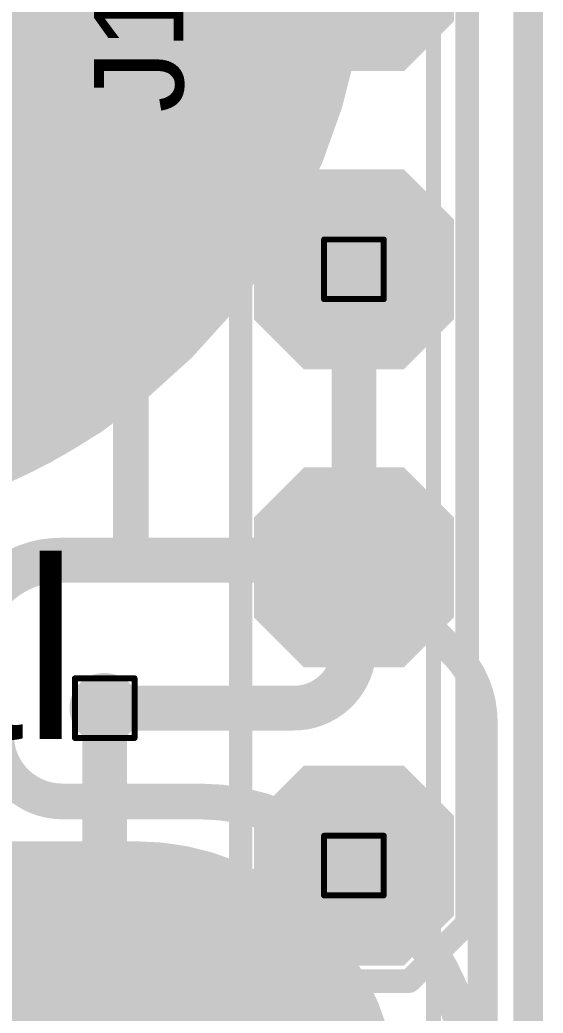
# Model space of a CAD drawing. Header units: inches. Extents: x 3 to 457, y -41 to 239.
# Drawn here: x 112.19 to 116.65, y 14.03 to 22.5 of the extents above; entities that cross this region are included whole.
import ezdxf

# ---------------------------------------------------------------- set-up
doc = ezdxf.new("R2010")
doc.units = ezdxf.units.IN
for name, color, linetype in [('Board Outline', 216, 'Continuous'), ('Bottom Layer', 5, 'Continuous'), ('Bottom Overlay', 54, 'Continuous'), ('Bottom Paste', 16, 'Continuous'), ('Bottom Solder', 6, 'Continuous'), ('Drill Drawing', 1, 'Continuous'), ('Fabrication', 76, 'Continuous'), ('Top Layer', 1, 'Continuous'), ('Top Overlay', 2, 'Continuous'), ('Top Paste', 8, 'Continuous'), ('Top Solder', 216, 'Continuous'), ('Via Holes', 16, 'Continuous')]:
    doc.layers.add(name, color=color, linetype=linetype)
doc.styles.add('Arial', font='', dxfattribs={"height": 0.2})
doc.styles.get('Arial').set_extended_font_data('Arial')

# ---------------------------------------------------------------- blocks, each defined once
blk = doc.blocks.new('EMG_ELECTRODE_4_____B_237')
at = {"layer": 'Bottom Layer'}
h = blk.add_hatch(color=5, dxfattribs=at)
edge = h.paths.add_edge_path()
edge.add_arc((-0.0001, 19.9744), 5, 0, 360)
h = blk.add_hatch(color=5, dxfattribs=at)
edge = h.paths.add_edge_path()
edge.add_arc((-3.15, 10), 2.1, 90, 270)
edge.add_line((-3.15, 7.9), (3.15, 7.9))
edge.add_arc((3.15, 10), 2.1, 270, 450)
edge.add_line((3.15, 12.1), (-3.15, 12.1))
at = {"layer": 'Bottom Paste'}
h = blk.add_hatch(color=16, dxfattribs=at)
edge = h.paths.add_edge_path()
edge.add_arc((-0.0001, 19.9744), 5, 0, 360)
h = blk.add_hatch(color=16, dxfattribs=at)
edge = h.paths.add_edge_path()
edge.add_arc((-3.15, 10), 2.1, 90, 270)
edge.add_line((-3.15, 7.9), (3.15, 7.9))
edge.add_arc((3.15, 10), 2.1, 270, 450)
edge.add_line((3.15, 12.1), (-3.15, 12.1))
at = {"layer": 'Bottom Solder'}
h = blk.add_hatch(color=6, dxfattribs=at)
edge = h.paths.add_edge_path()
edge.add_arc((-0.0001, 19.9744), 5.1016, 0, 360)
h = blk.add_hatch(color=6, dxfattribs=at)
edge = h.paths.add_edge_path()
edge.add_arc((-3.15, 10), 2.2016, 90, 270)
edge.add_line((-3.15, 7.7984), (3.15, 7.7984))
edge.add_arc((3.15, 10), 2.2016, 270, 450)
edge.add_line((3.15, 12.2016), (-3.15, 12.2016))
at = {"layer": 'Bottom Overlay'}
blk.add_lwpolyline([(5.6832, -21.0042, 0.127, 0.127, 0), (5.6832, 20.9529, 0.127, 0.127, 0)], format="xyseb", dxfattribs=at)
blk = doc.blocks.new('4_P___SMD_W____CON__238')
at = {"layer": 'Top Layer'}
for points in [[(0.375, 0.75), (-0.375, 0.75), (-0.75, 0.375), (-0.75, -0.375), (-0.375, -0.75), (0.375, -0.75), (0.75, -0.375), (0.75, 0.375)], [(2.915, 0.75), (2.165, 0.75), (1.79, 0.375), (1.79, -0.375), (2.165, -0.75), (2.915, -0.75), (3.29, -0.375), (3.29, 0.375)], [(5.455, 0.75), (4.705, 0.75), (4.33, 0.375), (4.33, -0.375), (4.705, -0.75), (5.455, -0.75), (5.83, -0.375), (5.83, 0.375)], [(7.995, 0.75), (7.245, 0.75), (6.87, 0.375), (6.87, -0.375), (7.245, -0.75), (7.995, -0.75), (8.37, -0.375), (8.37, 0.375)]]:
    blk.add_hatch(color=1, dxfattribs=at).paths.add_polyline_path(points)
at = {"layer": 'Top Paste'}
for points in [[(0.375, 0.75), (-0.375, 0.75), (-0.75, 0.375), (-0.75, -0.375), (-0.375, -0.75), (0.375, -0.75), (0.75, -0.375), (0.75, 0.375)], [(2.915, 0.75), (2.165, 0.75), (1.79, 0.375), (1.79, -0.375), (2.165, -0.75), (2.915, -0.75), (3.29, -0.375), (3.29, 0.375)], [(5.455, 0.75), (4.705, 0.75), (4.33, 0.375), (4.33, -0.375), (4.705, -0.75), (5.455, -0.75), (5.83, -0.375), (5.83, 0.375)], [(7.995, 0.75), (7.245, 0.75), (6.87, 0.375), (6.87, -0.375), (7.245, -0.75), (7.995, -0.75), (8.37, -0.375), (8.37, 0.375)]]:
    blk.add_hatch(color=8, dxfattribs=at).paths.add_polyline_path(points)
at = {"layer": 'Top Solder'}
for points in [[(0.4258, 0.8516), (-0.4258, 0.8516), (-0.8516, 0.4258), (-0.8516, -0.4258), (-0.4258, -0.8516), (0.4258, -0.8516), (0.8516, -0.4258), (0.8516, 0.4258)], [(2.9658, 0.8516), (2.1142, 0.8516), (1.6884, 0.4258), (1.6884, -0.4258), (2.1142, -0.8516), (2.9658, -0.8516), (3.3916, -0.4258), (3.3916, 0.4258)], [(5.5058, 0.8516), (4.6542, 0.8516), (4.2284, 0.4258), (4.2284, -0.4258), (4.6542, -0.8516), (5.5058, -0.8516), (5.9316, -0.4258), (5.9316, 0.4258)], [(8.0458, 0.8516), (7.1942, 0.8516), (6.7684, 0.4258), (6.7684, -0.4258), (7.1942, -0.8516), (8.0458, -0.8516), (8.4716, -0.4258), (8.4716, 0.4258)]]:
    blk.add_hatch(color=216, dxfattribs=at).paths.add_polyline_path(points)
at = {"layer": 'Top Overlay'}
for points in [[(-0.4826, 0.9652, 0.2, 0.2, 0), (-0.9846, 0.4632, 0.2, 0.2, 0)], [(-0.4826, 0.9652, 0.2, 0.2, 0), (-0.3797, 0.9652, 0.2, 0.2, 0)], [(-0.3797, 0.9652, 0.2, 0.2, 0), (8.102, 0.9652, 0.2, 0.2, 0)], [(-0.9846, 0.4632, 0.2, 0.2, 0), (-0.9846, -0.4716, 0.2, 0.2, 0)], [(-0.9846, -0.4716, 0.2, 0.2, 0), (-0.491, -0.9652, 0.2, 0.2, 0)], [(-0.491, -0.9652, 0.2, 0.2, 0), (8.1165, -0.9652, 0.2, 0.2, 0)]]:
    blk.add_lwpolyline(points, format="xyseb", dxfattribs=at)
for points in [[(-0.5326, 0.9652, 0.1, 0.1, 1), (-0.4326, 0.9652, 0.1, 0.1, 1)], [(-0.5326, 0.9652, 0.1, 0.1, 1), (-0.4326, 0.9652, 0.1, 0.1, 1)], [(-0.4297, 0.9652, 0.1, 0.1, 1), (-0.3297, 0.9652, 0.1, 0.1, 1)], [(-0.4297, 0.9652, 0.1, 0.1, 1), (-0.3297, 0.9652, 0.1, 0.1, 1)], [(-1.0346, 0.4632, 0.1, 0.1, 1), (-0.9346, 0.4632, 0.1, 0.1, 1)], [(-1.0346, 0.4632, 0.1, 0.1, 1), (-0.9346, 0.4632, 0.1, 0.1, 1)], [(-1.0346, -0.4716, 0.1, 0.1, 1), (-0.9346, -0.4716, 0.1, 0.1, 1)], [(-1.0346, -0.4716, 0.1, 0.1, 1), (-0.9346, -0.4716, 0.1, 0.1, 1)], [(-0.541, -0.9652, 0.1, 0.1, 1), (-0.441, -0.9652, 0.1, 0.1, 1)], [(-0.541, -0.9652, 0.1, 0.1, 1), (-0.441, -0.9652, 0.1, 0.1, 1)]]:
    blk.add_lwpolyline(points, format="xyseb", close=True, dxfattribs=at)

msp = doc.modelspace()

# ---------------------------------------------------------------- hatches: boundary and pattern name
at = {"layer": 'Bottom Layer'}
h = msp.add_hatch(color=5, dxfattribs=at)
edge = h.paths.add_edge_path()
edge.add_arc((115.034, 20.3708), 0.3, 0, 360)
h = msp.add_hatch(color=5, dxfattribs=at)
edge = h.paths.add_edge_path()
edge.add_arc((112.9114, 16.632), 0.3, 0, 360)
h = msp.add_hatch(color=5, dxfattribs=at)
edge = h.paths.add_edge_path()
edge.add_arc((115.034, 15.2908), 0.3, 0, 360)
at = {"layer": 'Top Layer'}
h = msp.add_hatch(color=1, dxfattribs=at)
edge = h.paths.add_edge_path()
edge.add_arc((115.034, 20.3708), 0.3, 0, 360)
h = msp.add_hatch(color=1, dxfattribs=at)
edge = h.paths.add_edge_path()
edge.add_arc((112.9114, 16.632), 0.3, 0, 360)
h = msp.add_hatch(color=1, dxfattribs=at)
edge = h.paths.add_edge_path()
edge.add_arc((115.034, 15.2908), 0.3, 0, 360)
at = {"layer": 'Via Holes'}
h = msp.add_hatch(color=7, dxfattribs=at)
edge = h.paths.add_edge_path()
edge.add_arc((115.034, 20.3708), 0.15, 0, 360)
h = msp.add_hatch(color=7, dxfattribs=at)
edge = h.paths.add_edge_path()
edge.add_arc((112.9114, 16.632), 0.15, 0, 360)
h = msp.add_hatch(color=7, dxfattribs=at)
edge = h.paths.add_edge_path()
edge.add_arc((115.034, 15.2908), 0.15, 0, 360)

# ---------------------------------------------------------------- linework, layer by layer
at = {"layer": 'Board Outline'}
msp.add_lwpolyline([(116.5187, 24.1726, 0.127, 0.127, 0), (116.5187, -17.7088, 0.127, 0.127, 0)], format="xyseb", dxfattribs=at)
at = {"layer": 'Bottom Layer'}
for points in [[(115.034, 17.1435, 0.381, 0.381, 0), (115.034, 20.3708, 0.381, 0.381, 0)], [(115.034, 17.1435, 0.381, 0.381, -0.414214), (114.5225, 16.632, 0.381, 0.381, 0)], [(112.9114, 16.632, 0.381, 0.381, 0), (114.5225, 16.632, 0.381, 0.381, 0)], [(112.5499, 15.8373, 0.3048, 0.3048, -0.414214), (111.986, 16.4011, 0.3048, 0.3048, 0)], [(112.5499, 15.8373, 0.3048, 0.3048, 0), (113.7147, 15.8373, 0.3048, 0.3048, 0)], [(113.7147, 15.8373, 0.3048, 0.3048, -0.198912), (115.034, 15.2908, 0.3048, 0.3048, 0)], [(115.034, 15.2908, 0.3048, 0.3048, 0), (115.3488, 14.9761, 0.3048, 0.3048, 0)], [(115.3488, 14.9761, 0.3048, 0.3048, -0.198912), (116.0659, 13.2448, 0.3048, 0.3048, 0)]]:
    msp.add_lwpolyline(points, format="xyseb", dxfattribs=at)
for points in [[(114.9388, 20.3708, 0.1905, 0.1905, 1), (115.1293, 20.3708, 0.1905, 0.1905, 1)], [(114.9388, 17.1435, 0.1905, 0.1905, 1), (115.1293, 17.1435, 0.1905, 0.1905, 1)], [(114.9388, 17.1435, 0.1905, 0.1905, 1), (115.1293, 17.1435, 0.1905, 0.1905, 1)], [(112.8161, 16.632, 0.1905, 0.1905, 1), (113.0066, 16.632, 0.1905, 0.1905, 1)], [(114.4273, 16.632, 0.1905, 0.1905, 1), (114.6178, 16.632, 0.1905, 0.1905, 1)], [(114.4273, 16.632, 0.1905, 0.1905, 1), (114.6178, 16.632, 0.1905, 0.1905, 1)], [(112.4737, 15.8373, 0.1524, 0.1524, 1), (112.6261, 15.8373, 0.1524, 0.1524, 1)], [(112.4737, 15.8373, 0.1524, 0.1524, 1), (112.6261, 15.8373, 0.1524, 0.1524, 1)], [(113.6385, 15.8373, 0.1524, 0.1524, 1), (113.7909, 15.8373, 0.1524, 0.1524, 1)], [(113.6385, 15.8373, 0.1524, 0.1524, 1), (113.7909, 15.8373, 0.1524, 0.1524, 1)], [(114.9578, 15.2908, 0.1524, 0.1524, 1), (115.1102, 15.2908, 0.1524, 0.1524, 1)], [(114.9578, 15.2908, 0.1524, 0.1524, 1), (115.1102, 15.2908, 0.1524, 0.1524, 1)], [(115.2726, 14.9761, 0.1524, 0.1524, 1), (115.425, 14.9761, 0.1524, 0.1524, 1)], [(115.2726, 14.9761, 0.1524, 0.1524, 1), (115.425, 14.9761, 0.1524, 0.1524, 1)]]:
    msp.add_lwpolyline(points, format="xyseb", close=True, dxfattribs=at)
at = {"layer": 'Drill Drawing'}
for points in [[(114.78, 20.6248, 0.0508, 0.0508, 0), (115.288, 20.6248, 0.0508, 0.0508, 0)], [(114.78, 20.1168, 0.0508, 0.0508, 0), (114.78, 20.6248, 0.0508, 0.0508, 0)], [(115.288, 20.1168, 0.0508, 0.0508, 0), (115.288, 20.6248, 0.0508, 0.0508, 0)], [(114.78, 20.1168, 0.0508, 0.0508, 0), (115.288, 20.1168, 0.0508, 0.0508, 0)], [(112.6574, 16.886, 0.0508, 0.0508, 0), (113.1654, 16.886, 0.0508, 0.0508, 0)], [(112.6574, 16.378, 0.0508, 0.0508, 0), (112.6574, 16.886, 0.0508, 0.0508, 0)], [(113.1654, 16.378, 0.0508, 0.0508, 0), (113.1654, 16.886, 0.0508, 0.0508, 0)], [(112.6574, 16.378, 0.0508, 0.0508, 0), (113.1654, 16.378, 0.0508, 0.0508, 0)], [(114.78, 15.5448, 0.0508, 0.0508, 0), (115.288, 15.5448, 0.0508, 0.0508, 0)], [(114.78, 15.0368, 0.0508, 0.0508, 0), (114.78, 15.5448, 0.0508, 0.0508, 0)], [(115.288, 15.0368, 0.0508, 0.0508, 0), (115.288, 15.5448, 0.0508, 0.0508, 0)], [(114.78, 15.0368, 0.0508, 0.0508, 0), (115.288, 15.0368, 0.0508, 0.0508, 0)]]:
    msp.add_lwpolyline(points, format="xyseb", dxfattribs=at)
for points in [[(114.7673, 20.6248, 0.0254, 0.0254, 1), (114.7927, 20.6248, 0.0254, 0.0254, 1)], [(114.7673, 20.6248, 0.0254, 0.0254, 1), (114.7927, 20.6248, 0.0254, 0.0254, 1)], [(115.2753, 20.6248, 0.0254, 0.0254, 1), (115.3007, 20.6248, 0.0254, 0.0254, 1)], [(115.2753, 20.6248, 0.0254, 0.0254, 1), (115.3007, 20.6248, 0.0254, 0.0254, 1)], [(114.7673, 20.1168, 0.0254, 0.0254, 1), (114.7927, 20.1168, 0.0254, 0.0254, 1)], [(114.7673, 20.1168, 0.0254, 0.0254, 1), (114.7927, 20.1168, 0.0254, 0.0254, 1)], [(115.2753, 20.1168, 0.0254, 0.0254, 1), (115.3007, 20.1168, 0.0254, 0.0254, 1)], [(115.2753, 20.1168, 0.0254, 0.0254, 1), (115.3007, 20.1168, 0.0254, 0.0254, 1)], [(112.6447, 16.886, 0.0254, 0.0254, 1), (112.6701, 16.886, 0.0254, 0.0254, 1)], [(112.6447, 16.886, 0.0254, 0.0254, 1), (112.6701, 16.886, 0.0254, 0.0254, 1)], [(113.1527, 16.886, 0.0254, 0.0254, 1), (113.1781, 16.886, 0.0254, 0.0254, 1)], [(113.1527, 16.886, 0.0254, 0.0254, 1), (113.1781, 16.886, 0.0254, 0.0254, 1)], [(112.6447, 16.378, 0.0254, 0.0254, 1), (112.6701, 16.378, 0.0254, 0.0254, 1)], [(112.6447, 16.378, 0.0254, 0.0254, 1), (112.6701, 16.378, 0.0254, 0.0254, 1)], [(113.1527, 16.378, 0.0254, 0.0254, 1), (113.1781, 16.378, 0.0254, 0.0254, 1)], [(113.1527, 16.378, 0.0254, 0.0254, 1), (113.1781, 16.378, 0.0254, 0.0254, 1)], [(114.7673, 15.5448, 0.0254, 0.0254, 1), (114.7927, 15.5448, 0.0254, 0.0254, 1)], [(114.7673, 15.5448, 0.0254, 0.0254, 1), (114.7927, 15.5448, 0.0254, 0.0254, 1)], [(115.2753, 15.5448, 0.0254, 0.0254, 1), (115.3007, 15.5448, 0.0254, 0.0254, 1)], [(115.2753, 15.5448, 0.0254, 0.0254, 1), (115.3007, 15.5448, 0.0254, 0.0254, 1)], [(114.7673, 15.0368, 0.0254, 0.0254, 1), (114.7927, 15.0368, 0.0254, 0.0254, 1)], [(114.7673, 15.0368, 0.0254, 0.0254, 1), (114.7927, 15.0368, 0.0254, 0.0254, 1)], [(115.2753, 15.0368, 0.0254, 0.0254, 1), (115.3007, 15.0368, 0.0254, 0.0254, 1)], [(115.2753, 15.0368, 0.0254, 0.0254, 1), (115.3007, 15.0368, 0.0254, 0.0254, 1)]]:
    msp.add_lwpolyline(points, format="xyseb", close=True, dxfattribs=at)
at = {"layer": 'Fabrication'}
for points in [[(115.0293, 23.2447, 0.254, 0.254, 1), (105.0293, 23.2447, 0.254, 0.254, 1)], [(113.1198, 15.3704, 0.127, 0.127, 1), (113.2468, 15.3704, 0.127, 0.127, 1)], [(113.1198, 15.3704, 0.127, 0.127, 1), (113.2468, 15.3704, 0.127, 0.127, 1)], [(114.6047, 14.7553, 0.127, 0.127, 1), (114.7317, 14.7553, 0.127, 0.127, 1)], [(114.6047, 14.7553, 0.127, 0.127, 1), (114.7317, 14.7553, 0.127, 0.127, 1)]]:
    msp.add_lwpolyline(points, format="xyseb", close=True, dxfattribs=at)
for points in [[(116.5187, 24.1726, 0.254, 0.254, 0), (116.5187, -17.7088, 0.254, 0.254, 0)], [(106.8753, 15.3704, 0.254, 0.254, 0), (113.1833, 15.3704, 0.254, 0.254, 0)], [(113.1833, 15.3704, 0.254, 0.254, -0.198912), (114.6682, 14.7553, 0.254, 0.254, 0)], [(114.6682, 14.7553, 0.254, 0.254, -0.198912), (115.2833, 13.2704, 0.254, 0.254, 0)]]:
    msp.add_lwpolyline(points, format="xyseb", dxfattribs=at)
at = {"layer": 'Top Layer'}
for points in [[(112.6981, 23.9349, 0.3048, 0.3048, 0), (114.6217, 20.868, 0.3048, 0.3048, 0)], [(112.5998, 22.7557, 0.3048, 0.3048, -0.093055), (113.1344, 19.9059, 0.3048, 0.3048, 0)], [(114.6217, 20.868, 0.3048, 0.3048, 0), (115.034, 20.3708, 0.3048, 0.3048, 0)], [(113.1344, 17.8928, 0.3048, 0.3048, 0), (113.1344, 19.9059, 0.3048, 0.3048, 0)], [(111.7364, 17.0988, 0.381, 0.381, -0.414214), (112.5304, 17.8928, 0.381, 0.381, 0)], [(112.5304, 17.8928, 0.381, 0.381, 0), (114.8705, 17.8928, 0.381, 0.381, 0)], [(114.8705, 17.8928, 0.381, 0.381, -0.414214), (114.9014, 17.8618, 0.381, 0.381, 0)], [(115.034, 17.9578, 0.254, 0.254, 0), (115.8848, 17.1071, 0.254, 0.254, 0)], [(115.8848, 17.1071, 0.254, 0.254, 0), (115.8862, 17.1056, 0.254, 0.254, 0)], [(115.8862, 17.1056, 0.254, 0.254, -0.198724), (116.1313, 16.5147, 0.254, 0.254, 0)], [(112.9114, 12.7311, 0.381, 0.381, 0), (112.9114, 16.632, 0.381, 0.381, 0)], [(116.1313, 12.1781, 0.254, 0.254, 0), (116.1313, 16.5129, 0.254, 0.254, 0)]]:
    msp.add_lwpolyline(points, format="xyseb", dxfattribs=at)
for points in [[(114.5455, 20.868, 0.1524, 0.1524, 1), (114.6979, 20.868, 0.1524, 0.1524, 1)], [(114.5455, 20.868, 0.1524, 0.1524, 1), (114.6979, 20.868, 0.1524, 0.1524, 1)], [(114.9578, 20.3708, 0.1524, 0.1524, 1), (115.1102, 20.3708, 0.1524, 0.1524, 1)], [(113.0582, 19.9059, 0.1524, 0.1524, 1), (113.2106, 19.9059, 0.1524, 0.1524, 1)], [(113.0582, 19.9059, 0.1524, 0.1524, 1), (113.2106, 19.9059, 0.1524, 0.1524, 1)], [(112.4351, 17.8928, 0.1905, 0.1905, 1), (112.6256, 17.8928, 0.1905, 0.1905, 1)], [(112.4351, 17.8928, 0.1905, 0.1905, 1), (112.6256, 17.8928, 0.1905, 0.1905, 1)], [(113.0582, 17.8928, 0.1524, 0.1524, 1), (113.2106, 17.8928, 0.1524, 0.1524, 1)], [(114.7752, 17.8928, 0.1905, 0.1905, 1), (114.9657, 17.8928, 0.1905, 0.1905, 1)], [(114.7752, 17.8928, 0.1905, 0.1905, 1), (114.9657, 17.8928, 0.1905, 0.1905, 1)], [(114.8062, 17.8618, 0.1905, 0.1905, 1), (114.9967, 17.8618, 0.1905, 0.1905, 1)], [(114.9705, 17.9578, 0.127, 0.127, 1), (115.0975, 17.9578, 0.127, 0.127, 1)], [(115.8213, 17.1071, 0.127, 0.127, 1), (115.9483, 17.1071, 0.127, 0.127, 1)], [(115.8213, 17.1071, 0.127, 0.127, 1), (115.9483, 17.1071, 0.127, 0.127, 1)], [(115.8227, 17.1056, 0.127, 0.127, 1), (115.9497, 17.1056, 0.127, 0.127, 1)], [(115.8227, 17.1056, 0.127, 0.127, 1), (115.9497, 17.1056, 0.127, 0.127, 1)], [(112.8161, 16.632, 0.1905, 0.1905, 1), (113.0066, 16.632, 0.1905, 0.1905, 1)], [(116.0678, 16.5147, 0.127, 0.127, 1), (116.1948, 16.5147, 0.127, 0.127, 1)], [(116.0678, 16.5129, 0.127, 0.127, 1), (116.1948, 16.5129, 0.127, 0.127, 1)]]:
    msp.add_lwpolyline(points, format="xyseb", close=True, dxfattribs=at)

# ---------------------------------------------------------------- block references
msp.add_blockref('EMG_ELECTRODE_4_____B_237', (110.0293, 3.2447))
at = {"rotation": 90}
msp.add_blockref('4_P___SMD_W____CON__238', (115.034, 15.2908), dxfattribs=at)

# ---------------------------------------------------------------- texts
at = {"layer": 'Fabrication', "style": 'Arial'}
msp.add_text('Material', height=1.524, rotation=360, dxfattribs=at).set_placement((105.1145, 16.3681))
at = {"layer": 'Top Overlay', "style": 'Arial'}
msp.add_text('J15', height=0.762, rotation=90, dxfattribs=at).set_placement((113.5819, 21.7061))

doc.saveas('drawing.dxf')
